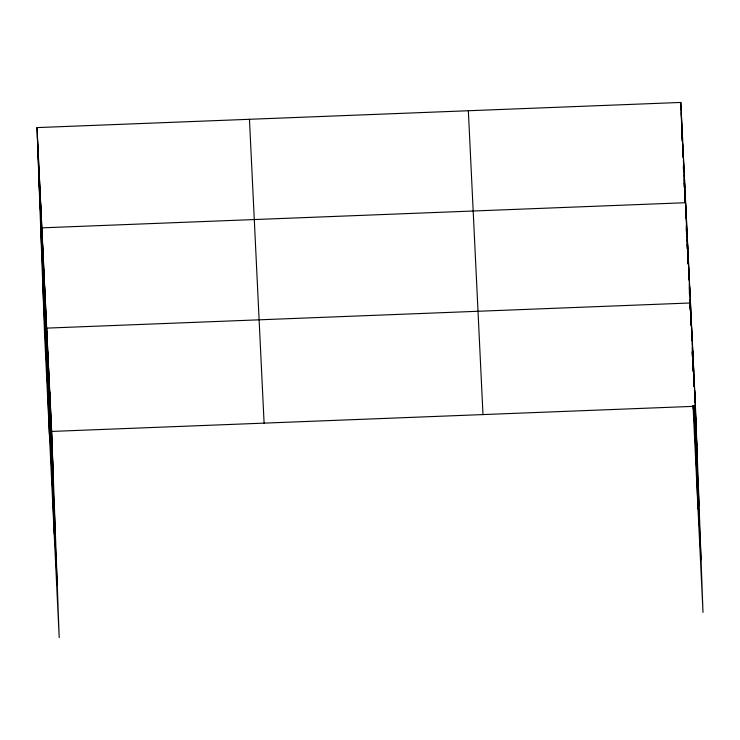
<?xml version="1.0" encoding="UTF-8"?>
<svg xmlns="http://www.w3.org/2000/svg" width="740" height="740" viewBox="0 0 740 740"><rect width="100%" height="100%" fill="white"/><g stroke="black" fill="none" stroke-linecap="round" stroke-linejoin="round"><path stroke-width="1.11" d="M37 127.595L51.643 431.429L59.2 637.556L44.557 333.721L37 127.595L680.8 102.444L695.443 406.279L703 612.405L693.038 405.705M41.828 227.855L685.629 202.714L686.766 233.729M51.643 431.429L695.443 406.279M682.632 151.635L682.881 156.862M683.381 167.305L683.64 172.531M684.139 182.974L684.343 187.146M684.944 199.68L685.092 202.816M685.601 213.259L685.749 216.395L685.619 212.944M686.35 228.928L686.554 233.1L686.341 227.356M687.109 244.598L687.312 248.77M687.812 259.213L688.015 263.394M688.57 274.882L688.774 279.063M689.375 291.597L689.523 294.724M690.032 305.167L690.281 310.393M690.781 320.836L690.984 325.017L690.772 319.273M691.539 336.506L691.743 340.678L691.539 334.832M692.242 351.213L692.464 355.755M693.01 367.114L693.232 371.647L693.01 362.341M693.722 381.868L693.944 386.41L693.769 380.619M694.49 397.759L694.712 402.301M694.869 405.705L697.173 453.389M694.277 405.964L699.096 505.864M693.685 406.491L701.076 559.93M468.346 110.741L482.989 414.585M249.454 119.288L264.097 423.132M38.73 174.696L53.363 478.53M40.654 227.171L55.287 531.005M42.633 281.237L57.276 585.081M694.675 390.387L696.784 445.443M694.296 382.441L695.008 401.977M695.138 405.418L696.016 429.552M693.528 366.55L694.37 387.131M694.499 390.581L694.832 402.162M695.045 405.52L695.637 421.596M692.76 350.658L693.648 372.387M693.732 374.69L694.065 386.271M694.49 395.364L694.749 402.264M692.381 342.713L692.88 356.495M693.01 359.945L693.436 371.434M691.613 326.821L692.122 340.604M692.288 342.805L692.705 356.689M690.846 310.92L691.946 340.798M692.279 347.596L692.529 356.884M690.716 309.875L690.466 302.975L46.666 328.125L54.224 534.252M690.799 312.169L691.262 324.805M691.521 331.696L691.854 340.89M692.27 352.268L692.437 356.643M694.24 405.936L698.024 509.102M689.662 286.269L690.651 310.707M690.781 314.158L691.197 325.646M688.857 269.554L689.893 295.149M690.059 299.737L690.374 310.911M688.45 261.202L689.125 279.581M689.292 284.179L689.671 294.52M690.05 304.861L690.18 308.303M687.645 244.487L688.468 264.337M688.552 266.631L689.014 279.267M689.31 287.314L689.606 295.353M687.247 236.134L687.71 248.77M687.83 252.22L688.255 263.708M688.552 271.746L688.848 279.794M686.443 219.419L687.534 249.297M687.812 254.199L688.08 264.226M687.09 239.788L687.423 248.982M693.075 405.557L693.195 408.841M685.231 194.352L685.527 202.399M685.61 204.693L686.119 218.485M686.369 225.376L686.665 233.415M684.426 177.646L685.351 202.917M685.629 207.829L686.008 218.171M684.019 169.294L684.694 187.673M684.861 192.271L685.24 202.603M683.214 152.579L684.038 172.42M684.13 174.723L684.593 187.359M684.889 195.397L685.138 202.297M682.41 135.864L682.585 140.461M682.668 142.764L683.279 156.862M683.409 160.303L683.825 171.8M684.121 179.839L684.417 187.877M682.012 127.511L682.511 141.294M682.641 144.744L683.066 156.233M683.399 165.427L683.649 172.318M681.207 110.797L682.41 140.988M682.659 147.88L683.002 157.065M680.8 102.444L681.096 110.491M681.179 112.785L681.688 126.568M681.901 132.312L682.234 141.506M682.65 152.829L682.77 156.112M51.254 423.483L52.984 470.585M50.486 407.592L52.605 462.639M49.728 391.691L51.837 446.747M49.34 383.746L51.069 430.856M48.581 367.854L50.69 422.91M47.813 351.963L49.922 407.009M47.425 344.017L49.155 391.118M45.861 311.411L47.989 366.874M45.455 303.058L47.184 350.159M44.65 286.343L46.777 341.806M43.845 269.637L45.973 325.091M43.438 261.275L45.168 308.386M42.633 244.57L44.77 300.024M42.236 236.208L43.965 283.318M41.431 219.503L49.386 433.982M40.626 202.788L42.754 258.251M40.219 194.435L41.949 241.536M39.414 177.72L41.542 233.183M39.017 169.368L40.737 216.469M38.212 152.653L40.339 208.116M37.407 135.947L39.535 191.401"/></g></svg>
